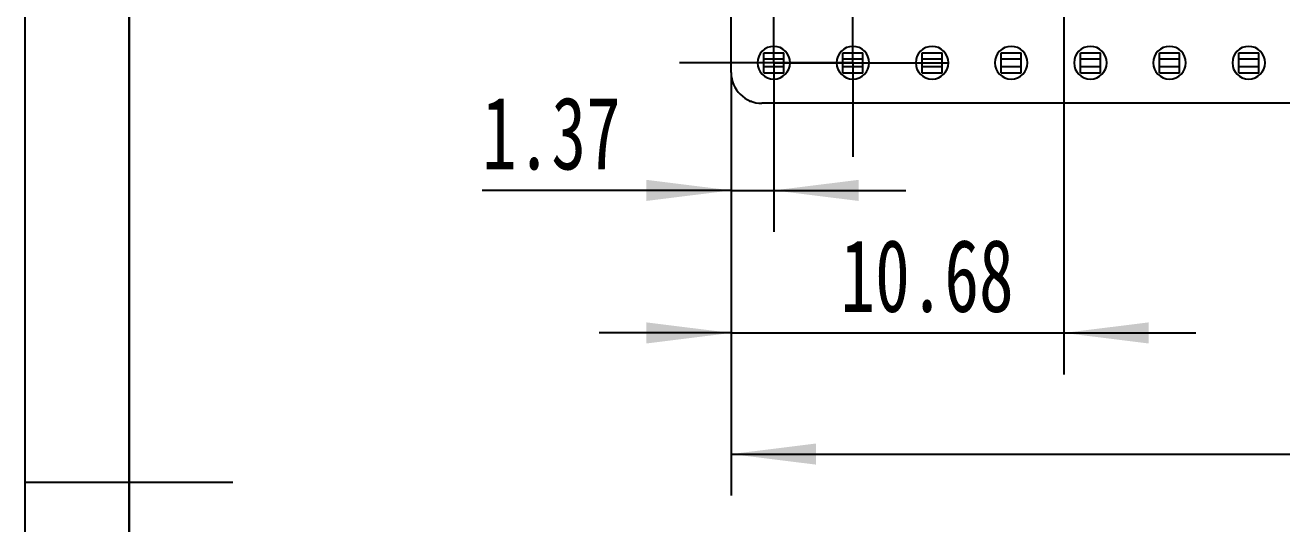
# Model space of a CAD drawing. Header units: millimetres. Extents: x 0 to 297, y 0 to 210.
# Drawn here: x 0 to 60.5, y 103 to 127 of the extents above; entities that cross this region are included whole.
import ezdxf

# ---------------------------------------------------------------- set-up
doc = ezdxf.new("R2010")
doc.units = ezdxf.units.MM
doc.layers.add('图框', color=7, linetype='Continuous')
doc.styles.add('SLDTEXTSTYLE0', font='TXT', dxfattribs={"width": 0.7})
doc.dimstyles.new('SLDDIMSTYLE1', dxfattribs={"dimtxt": 3.5, "dimasz": 4.08, "dimexe": 0, "dimexo": 0.0625, "dimgap": 0.875, "dimtad": 2, "dimlfac": 0.666667, "dimrnd": 1e-09, "dimzin": 12, "dimdsep": 46, "dimtxsty": 'SLDTEXTSTYLE0', "dimsah": 1, "dimcen": 0.09, "dimadec": 0, "dimazin": 3, "dimtfac": 1, "dimtmove": 0, "dimatfit": 0, "dimfxl": 0, "dimfrac": 2, "dimtolj": 1, "dimtzin": 12, "dimarcsym": 0})
doc.dimstyles.new('SLDDIMSTYLE2', dxfattribs={"dimtxt": 3.5, "dimasz": 4.08, "dimexe": 0, "dimexo": 0.0625, "dimgap": 0.875, "dimtad": 2, "dimlfac": 0.666667, "dimrnd": 1e-09, "dimzin": 12, "dimdsep": 46, "dimtxsty": 'SLDTEXTSTYLE0', "dimsah": 1, "dimcen": 0.09, "dimadec": 0, "dimazin": 3, "dimtfac": 1, "dimtofl": 0, "dimtmove": 0, "dimatfit": 3, "dimfxl": 0, "dimfrac": 2, "dimtolj": 1, "dimtzin": 12, "dimarcsym": 0})

# ---------------------------------------------------------------- blocks, each defined once
blk = doc.blocks.new('_D_1')
at = {"layer": '图框'}
for p, q in [((33.981, 124.745), (33.981, 117.07)), ((36.032, 120.68), (36.032, 117.07)), ((33.981, 119.07), (21.998, 119.07)), ((33.981, 119.07), (36.032, 119.07)), ((36.032, 119.07), (42.382, 119.07))]:
    blk.add_line(p, q, dxfattribs=at)
for points in [[(33.981, 119.07), (29.901, 119.578), (29.901, 118.562)], [(36.032, 119.07), (40.112, 118.562), (40.112, 119.578)]]:
    blk.add_solid(points, dxfattribs=at)
at = {"layer": '图框', "insert": (21.998, 123.581), "char_height": 3.5, "attachment_point": 1, "style": 'SLDTEXTSTYLE0'}
blk.add_mtext('1.37', dxfattribs=at)
blk = doc.blocks.new('_D_3')
at = {"layer": '图框'}
for p, q in [((49.994, 127.687), (49.994, 110.207)), ((33.981, 124.745), (33.981, 110.207)), ((33.981, 112.207), (27.631, 112.207)), ((33.981, 112.207), (49.994, 112.207)), ((49.994, 112.207), (56.344, 112.207))]:
    blk.add_line(p, q, dxfattribs=at)
for points in [[(33.981, 112.207), (29.901, 112.715), (29.901, 111.699)], [(49.994, 112.207), (54.074, 111.699), (54.074, 112.715)]]:
    blk.add_solid(points, dxfattribs=at)
at = {"layer": '图框', "insert": (39.246, 116.719), "char_height": 3.5, "attachment_point": 1, "style": 'SLDTEXTSTYLE0'}
blk.add_mtext('10.68', dxfattribs=at)
blk = doc.blocks.new('_D_4')
at = {"layer": '图框'}
for p, q in [((107.885, 139.604), (107.885, 104.374)), ((33.981, 124.745), (33.981, 104.374)), ((33.981, 106.374), (107.885, 106.374))]:
    blk.add_line(p, q, dxfattribs=at)
for points in [[(33.981, 106.374), (38.061, 105.866), (38.061, 106.882)], [(107.885, 106.374), (103.805, 106.882), (103.805, 105.866)]]:
    blk.add_solid(points, dxfattribs=at)
at = {"layer": '图框', "insert": (67.12, 110.886), "char_height": 3.5, "attachment_point": 1, "style": 'SLDTEXTSTYLE0'}
blk.add_mtext('49.27', dxfattribs=at)
blk = doc.blocks.new('SW_CENTERMARKSYMBOL_0')
at = {"layer": '图框', "color": 0}
for p, q in [((0, 3.75), (0, 4.537)), ((0, 0), (0, 3.75)), ((-3.75, 0), (-4.537, 0)), ((0, 0), (-3.75, 0)), ((0, 0), (0, -3.75)), ((0, 0), (3.75, 0)), ((3.75, 0), (4.537, 0)), ((0, -3.75), (0, -4.537))]:
    blk.add_line(p, q, dxfattribs=at)
blk = doc.blocks.new('SW_CENTERMARKSYMBOL_1')
at = {"layer": '图框', "color": 0}
for p, q in [((0, 3.75), (0, 4.537)), ((0, 0), (0, 3.75)), ((-3.75, 0), (-4.537, 0)), ((0, 0), (-3.75, 0)), ((0, 0), (0, -3.75)), ((0, 0), (3.75, 0)), ((3.75, 0), (4.537, 0)), ((0, -3.75), (0, -4.537))]:
    blk.add_line(p, q, dxfattribs=at)

msp = doc.modelspace()

# ---------------------------------------------------------------- linework, layer by layer
at = {"color": 7, "linetype": 'Continuous', "lineweight": 25}
for p, q in [((33.981, 124.745), (33.981, 163.745)), ((35.552, 125.398), (35.552, 125.698)), ((35.552, 125.698), (36.512, 125.698)), ((35.552, 125.398), (36.512, 125.398)), ((35.552, 125.038), (35.552, 125.398)), ((36.512, 125.398), (36.512, 125.698)), ((36.512, 125.038), (36.512, 125.398)), ((39.362, 125.698), (40.322, 125.698)), ((39.362, 125.398), (39.362, 125.698)), ((39.362, 125.398), (40.322, 125.398)), ((39.362, 125.038), (39.362, 125.398)), ((40.322, 125.398), (40.322, 125.698)), ((40.322, 125.038), (40.322, 125.398)), ((43.172, 125.398), (43.172, 125.698)), ((43.172, 125.698), (44.132, 125.698)), ((43.172, 125.398), (44.132, 125.398)), ((43.172, 125.038), (43.172, 125.398)), ((44.132, 125.398), (44.132, 125.698)), ((44.132, 125.038), (44.132, 125.398)), ((46.982, 125.698), (47.942, 125.698)), ((46.982, 125.398), (46.982, 125.698)), ((46.982, 125.398), (47.942, 125.398)), ((46.982, 125.038), (46.982, 125.398)), ((47.942, 125.398), (47.942, 125.698)), ((47.942, 125.038), (47.942, 125.398)), ((50.792, 125.398), (50.792, 125.698)), ((50.792, 125.698), (51.752, 125.698)), ((50.792, 125.398), (51.752, 125.398)), ((50.792, 125.038), (50.792, 125.398)), ((51.752, 125.398), (51.752, 125.698)), ((51.752, 125.038), (51.752, 125.398)), ((54.602, 125.398), (54.602, 125.698)), ((54.602, 125.698), (55.562, 125.698)), ((54.602, 125.398), (55.562, 125.398)), ((54.602, 125.038), (54.602, 125.398)), ((55.562, 125.398), (55.562, 125.698)), ((55.562, 125.038), (55.562, 125.398)), ((58.412, 125.698), (59.372, 125.698)), ((58.412, 125.398), (58.412, 125.698)), ((58.412, 125.398), (59.372, 125.398)), ((58.412, 125.038), (58.412, 125.398)), ((59.372, 125.398), (59.372, 125.698)), ((59.372, 125.038), (59.372, 125.398)), ((35.552, 124.738), (35.552, 125.038)), ((35.552, 125.038), (36.512, 125.038)), ((35.552, 124.738), (36.512, 124.738)), ((36.512, 124.738), (36.512, 125.038)), ((39.362, 125.038), (40.322, 125.038)), ((39.362, 124.738), (39.362, 125.038)), ((39.362, 124.738), (40.322, 124.738)), ((40.322, 124.738), (40.322, 125.038)), ((43.172, 125.038), (44.132, 125.038)), ((43.172, 124.738), (43.172, 125.038)), ((43.172, 124.738), (44.132, 124.738)), ((44.132, 124.738), (44.132, 125.038)), ((46.982, 125.038), (47.942, 125.038)), ((46.982, 124.738), (46.982, 125.038)), ((46.982, 124.738), (47.942, 124.738)), ((47.942, 124.738), (47.942, 125.038)), ((50.792, 124.738), (50.792, 125.038)), ((50.792, 125.038), (51.752, 125.038)), ((50.792, 124.738), (51.752, 124.738)), ((51.752, 124.738), (51.752, 125.038)), ((54.602, 125.038), (55.562, 125.038)), ((54.602, 124.738), (54.602, 125.038)), ((54.602, 124.738), (55.562, 124.738)), ((55.562, 124.738), (55.562, 125.038)), ((58.412, 125.038), (59.372, 125.038)), ((58.412, 124.738), (58.412, 125.038)), ((58.412, 124.738), (59.372, 124.738)), ((59.372, 124.738), (59.372, 125.038)), ((34.83, 123.406), (34.877, 123.343)), ((34.985, 123.343), (34.877, 123.343)), ((135.962, 123.264), (35.462, 123.264))]:
    msp.add_line(p, q, dxfattribs=at)
for centre, radius, start, end in [((36.032, 125.218), 0.787, 0, 180), ((39.842, 125.218), 0.787, 0, 180), ((43.652, 125.218), 0.787, 0, 180), ((47.462, 125.218), 0.787, 0, 180), ((51.272, 125.218), 0.787, 0, 180), ((55.082, 125.218), 0.787, 0, 180), ((58.892, 125.218), 0.787, 0, 180), ((36.032, 125.218), 0.787, 180, 0), ((39.842, 125.218), 0.787, 180, 0), ((43.652, 125.218), 0.787, 180, 0), ((47.462, 125.218), 0.787, 180, 0), ((51.272, 125.218), 0.787, 180, 0), ((55.082, 125.218), 0.787, 180, 0), ((58.892, 125.218), 0.787, 180, 0), ((35.462, 124.745), 1.481, 180, 270)]:
    msp.add_arc(centre, radius, start, end, dxfattribs=at)
at = {"layer": '图框'}
for p, q in [((0, 0), (0, 210)), ((5, 155), (5, 100))]:
    msp.add_line(p, q, dxfattribs=at)
at = {"layer": '图框', "linetype": 'Continuous', "lineweight": 25}
msp.add_line((5, 5), (5, 205), dxfattribs=at)
at = {"layer": '图框', "lineweight": 25}
msp.add_line((10, 105), (0, 105), dxfattribs=at)

# ---------------------------------------------------------------- block references
at = {"layer": '图框'}
for name, p in [('SW_CENTERMARKSYMBOL_0', (36.032, 125.218)), ('SW_CENTERMARKSYMBOL_1', (39.842, 125.218))]:
    msp.add_blockref(name, p, dxfattribs=at)

# ---------------------------------------------------------------- dimensions: what is measured, and where the dimension line sits
for base, p2, dimstyle, picture, middle in [((107.885, 106.374), (107.885, 139.604), 'SLDDIMSTYLE2', '_D_4', (70.953, 106.374)), ((49.994, 112.207), (49.994, 127.687), 'SLDDIMSTYLE1', '_D_3', (43.079, 112.207)), ((36.032, 119.07), (36.032, 120.68), 'SLDDIMSTYLE1', '_D_1', (25.066, 119.07))]:
    dim = msp.add_linear_dim(base=base, p1=(33.981, 124.745), p2=p2, dimstyle=dimstyle, dxfattribs=at)
    dim.commit()
    dim.dimension.update_dxf_attribs({"geometry": picture, "text_midpoint": middle, "dimtype": 160})

doc.saveas('drawing.dxf')
